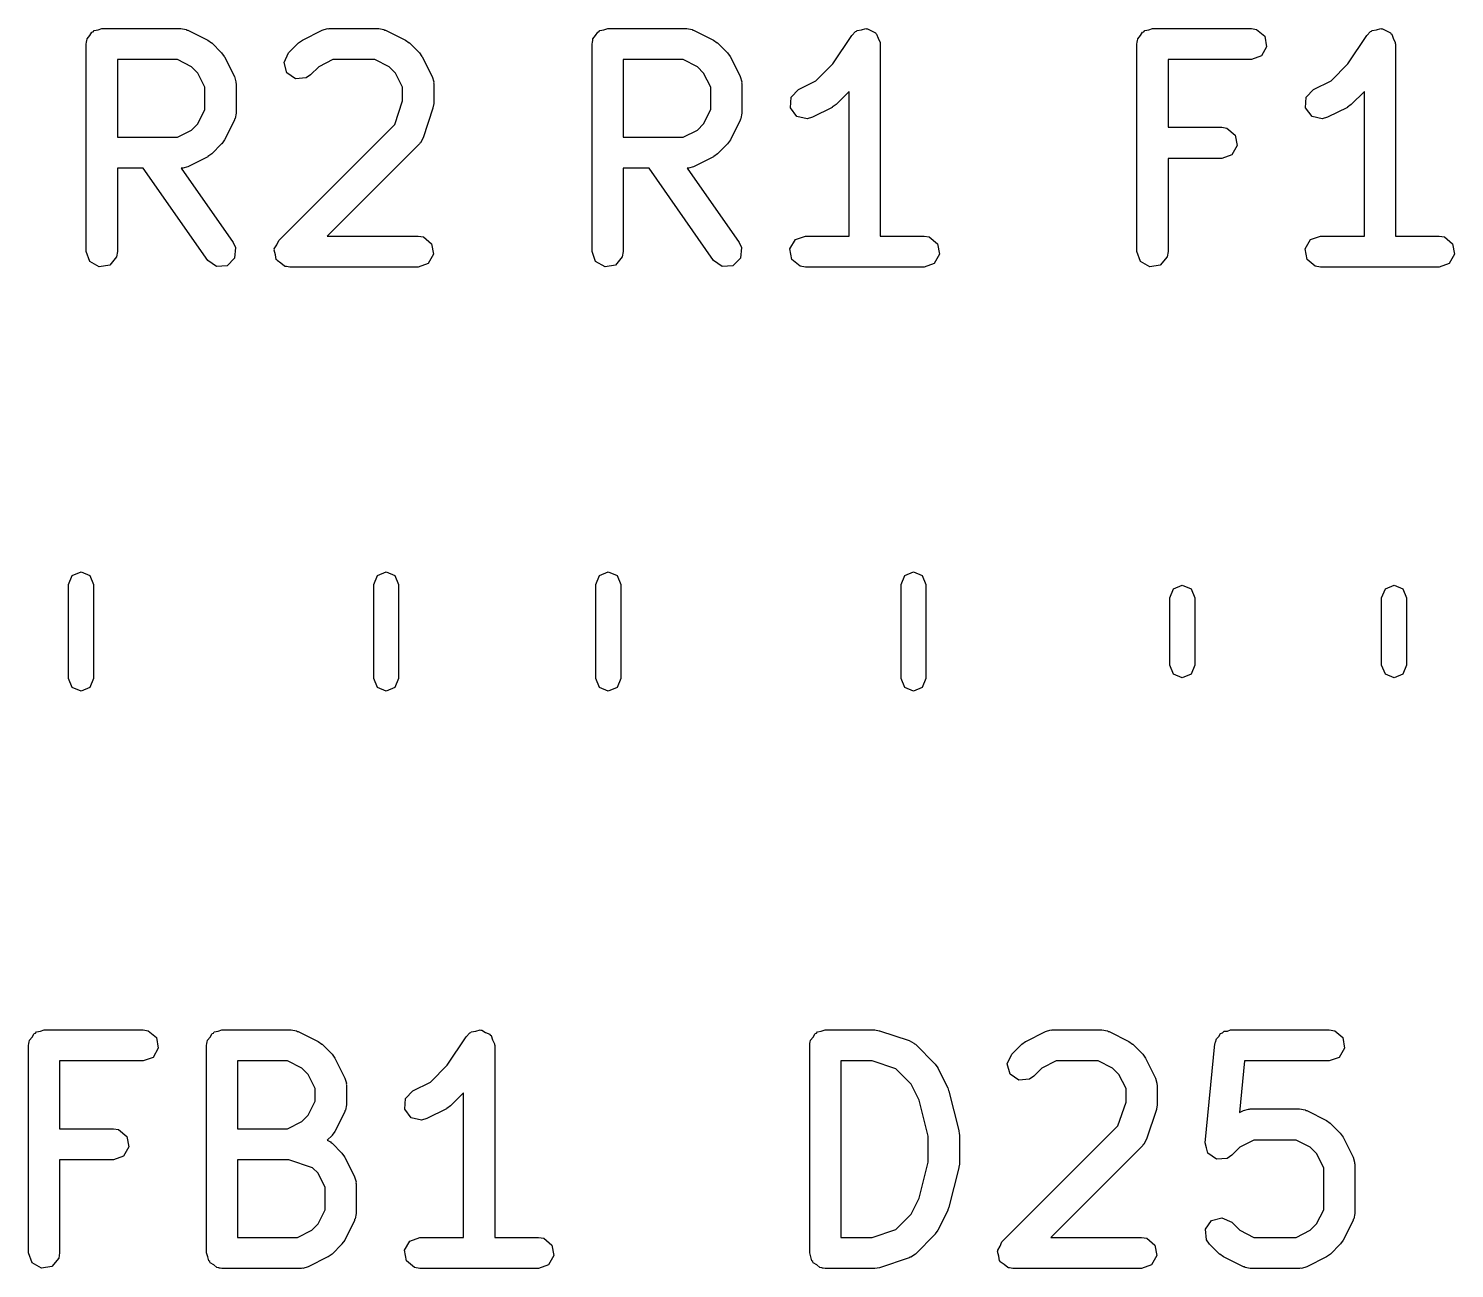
# Model space of a CAD drawing. Extents: x 33 to 173, y -118 to -38.
# Drawn here: x 165.38 to 172.25, y -53.36 to -47.39 of the extents above; entities that cross this region are included whole.
import ezdxf

# ---------------------------------------------------------------- set-up
doc = ezdxf.new("R2010")
doc.units = 0
doc.layers.add('BLACK', color=7, linetype='CONTINUOUS')

msp = doc.modelspace()

# ---------------------------------------------------------------- linework, layer by layer
at = {"layer": 'BLACK', "linetype": 'CONTINUOUS'}
for p, q in [((165.694, -47.4011), (165.698, -47.3959)), ((165.698, -47.3959), (165.717, -47.3925)), ((165.717, -47.3925), (165.735, -47.3858)), ((165.735, -47.3858), (166.116, -47.3858)), ((166.116, -47.3858), (166.142, -47.3903)), ((166.142, -47.3903), (166.145, -47.3932)), ((166.145, -47.3932), (166.15, -47.3937)), ((166.15, -47.3937), (166.245, -47.4414)), ((166.702, -47.4414), (166.797, -47.3937)), ((166.797, -47.3937), (166.822, -47.3863)), ((166.822, -47.3863), (166.826, -47.3874)), ((166.826, -47.3874), (166.831, -47.3858)), ((166.831, -47.3858), (167.069, -47.3858)), ((167.069, -47.3858), (167.094, -47.3903)), ((167.094, -47.3903), (167.098, -47.3932)), ((167.098, -47.3932), (167.102, -47.3937)), ((167.102, -47.3937), (167.198, -47.4414)), ((168.13, -47.4011), (168.134, -47.3959)), ((168.134, -47.3959), (168.154, -47.3925)), ((168.154, -47.3925), (168.172, -47.3858)), ((168.172, -47.3858), (168.553, -47.3858)), ((168.553, -47.3858), (168.579, -47.3903)), ((168.579, -47.3903), (168.582, -47.3932)), ((168.582, -47.3932), (168.586, -47.3937)), ((168.586, -47.3937), (168.682, -47.4414)), ((169.37, -47.3992), (169.373, -47.3959)), ((169.373, -47.3959), (169.394, -47.3921)), ((169.394, -47.3921), (169.415, -47.386)), ((169.415, -47.386), (169.419, -47.3877)), ((169.419, -47.3877), (169.423, -47.387)), ((169.423, -47.387), (169.442, -47.3978)), ((170.754, -47.4011), (170.759, -47.3959)), ((170.759, -47.3959), (170.778, -47.3925)), ((170.778, -47.3925), (170.796, -47.3858)), ((170.796, -47.3858), (171.273, -47.3858)), ((171.273, -47.3858), (171.298, -47.3903)), ((171.298, -47.3903), (171.337, -47.4233)), ((171.851, -47.3992), (171.854, -47.3959)), ((171.854, -47.3959), (171.876, -47.3921)), ((171.876, -47.3921), (171.896, -47.386)), ((171.896, -47.386), (171.9, -47.3877)), ((171.9, -47.3877), (171.905, -47.387)), ((171.905, -47.387), (171.923, -47.3978)), ((165.66, -47.4608), (165.662, -47.4511)), ((165.66, -48.4608), (165.66, -47.4608)), ((165.662, -47.4478), (165.663, -47.4449)), ((165.662, -47.4511), (165.662, -47.4478)), ((165.663, -47.4449), (165.665, -47.4352)), ((165.665, -47.4352), (165.677, -47.4202)), ((165.677, -47.4202), (165.687, -47.4034)), ((165.687, -47.4034), (165.694, -47.4011)), ((166.245, -47.4414), (166.263, -47.4547)), ((166.263, -47.4547), (166.265, -47.4554)), ((166.265, -47.4554), (166.312, -47.503)), ((166.635, -47.503), (166.682, -47.4554)), ((166.682, -47.4554), (166.701, -47.4425)), ((166.701, -47.4425), (166.702, -47.4414)), ((167.198, -47.4414), (167.216, -47.4547)), ((167.216, -47.4547), (167.217, -47.4554)), ((167.217, -47.4554), (167.265, -47.503)), ((168.097, -47.4608), (168.099, -47.4511)), ((168.097, -48.4608), (168.097, -47.4608)), ((168.098, -47.4478), (168.1, -47.4449)), ((168.099, -47.4511), (168.098, -47.4478)), ((168.1, -47.4449), (168.101, -47.4352)), ((168.101, -47.4352), (168.114, -47.4202)), ((168.114, -47.4202), (168.124, -47.4034)), ((168.124, -47.4034), (168.13, -47.4011)), ((168.682, -47.4414), (168.7, -47.4547)), ((168.7, -47.4547), (168.701, -47.4554)), ((168.701, -47.4554), (168.749, -47.503)), ((169.256, -47.5559), (169.348, -47.4192)), ((169.348, -47.4192), (169.366, -47.4004)), ((169.366, -47.4004), (169.37, -47.3992)), ((169.442, -47.3978), (169.462, -47.4066)), ((169.462, -47.4066), (169.464, -47.4105)), ((169.464, -47.4105), (169.467, -47.4126)), ((169.467, -47.4126), (169.475, -47.4331)), ((169.475, -47.4331), (169.485, -47.4526)), ((169.485, -47.4526), (169.484, -47.4568)), ((169.484, -47.4568), (169.485, -47.4608)), ((169.485, -47.4608), (169.485, -48.3858)), ((170.721, -47.4608), (170.723, -47.4511)), ((170.721, -48.4608), (170.721, -47.4608)), ((170.722, -47.4478), (170.724, -47.4449)), ((170.723, -47.4511), (170.722, -47.4478)), ((170.724, -47.4449), (170.726, -47.4352)), ((170.726, -47.4352), (170.738, -47.4202)), ((170.738, -47.4202), (170.748, -47.4034)), ((170.748, -47.4034), (170.754, -47.4011)), ((171.337, -47.4233), (171.346, -47.4738)), ((171.738, -47.5559), (171.829, -47.4192)), ((171.829, -47.4192), (171.847, -47.4004)), ((171.847, -47.4004), (171.851, -47.3992)), ((171.923, -47.3978), (171.943, -47.4066)), ((171.943, -47.4066), (171.945, -47.4105)), ((171.945, -47.4105), (171.949, -47.4126)), ((171.949, -47.4126), (171.956, -47.4331)), ((171.956, -47.4331), (171.966, -47.4526)), ((171.966, -47.4526), (171.965, -47.4568)), ((171.965, -47.4568), (171.967, -47.4608)), ((171.967, -47.4608), (171.967, -48.3858)), ((166.312, -47.503), (166.325, -47.5214)), ((166.325, -47.5214), (166.326, -47.5225)), ((166.326, -47.5225), (166.374, -47.6178)), ((166.613, -47.5495), (166.635, -47.503)), ((167.265, -47.503), (167.277, -47.5214)), ((167.277, -47.5214), (167.279, -47.5225)), ((167.279, -47.5225), (167.326, -47.6178)), ((168.749, -47.503), (168.762, -47.5214)), ((168.762, -47.5214), (168.763, -47.5225)), ((168.763, -47.5225), (168.81, -47.6178)), ((171.321, -47.5183), (171.273, -47.5358)), ((171.346, -47.4738), (171.321, -47.5183)), ((166.099, -47.5358), (165.81, -47.5358)), ((165.81, -47.5358), (165.81, -47.9096)), ((166.167, -47.5701), (166.099, -47.5358)), ((166.198, -47.6005), (166.167, -47.5701)), ((166.232, -47.669), (166.198, -47.6005)), ((166.626, -47.5991), (166.613, -47.5495)), ((166.668, -47.6285), (166.626, -47.5991)), ((166.78, -47.5701), (166.741, -47.6091)), ((166.848, -47.5358), (166.78, -47.5701)), ((167.051, -47.5358), (166.848, -47.5358)), ((167.12, -47.5701), (167.051, -47.5358)), ((167.15, -47.6005), (167.12, -47.5701)), ((167.184, -47.669), (167.15, -47.6005)), ((168.535, -47.5358), (168.247, -47.5358)), ((168.247, -47.5358), (168.247, -47.9096)), ((168.604, -47.5701), (168.535, -47.5358)), ((168.634, -47.6005), (168.604, -47.5701)), ((168.668, -47.669), (168.634, -47.6005)), ((169.175, -47.6373), (169.256, -47.5559)), ((171.273, -47.5358), (170.871, -47.5358)), ((170.871, -47.5358), (170.871, -47.862)), ((171.657, -47.6373), (171.738, -47.5559)), ((166.232, -47.7764), (166.232, -47.669)), ((166.374, -47.6178), (166.381, -47.6427)), ((166.381, -47.6427), (166.38, -47.6471)), ((166.38, -47.6471), (166.382, -47.6513)), ((166.382, -47.6513), (166.382, -47.7942)), ((166.719, -47.624), (166.668, -47.6285)), ((166.741, -47.6091), (166.719, -47.624)), ((167.184, -47.7344), (167.184, -47.669)), ((167.326, -47.6178), (167.334, -47.6427)), ((167.334, -47.6427), (167.333, -47.6471)), ((167.333, -47.6471), (167.334, -47.6513)), ((167.334, -47.6513), (167.334, -47.7465)), ((168.668, -47.7764), (168.668, -47.669)), ((168.81, -47.6178), (168.818, -47.6427)), ((168.818, -47.6427), (168.817, -47.6471)), ((168.817, -47.6471), (168.818, -47.6513)), ((168.818, -47.6513), (168.818, -47.7942)), ((169.091, -47.6795), (169.175, -47.6373)), ((171.572, -47.6795), (171.657, -47.6373)), ((167.146, -47.8489), (167.184, -47.7344)), ((169.052, -47.7679), (169.055, -47.7167)), ((169.055, -47.7167), (169.091, -47.6795)), ((169.335, -47.6895), (169.273, -47.7519)), ((169.335, -48.3858), (169.335, -47.6895)), ((171.534, -47.7679), (171.537, -47.7167)), ((171.537, -47.7167), (171.572, -47.6795)), ((171.817, -47.6895), (171.754, -47.7519)), ((171.817, -48.3858), (171.817, -47.6895)), ((166.198, -47.845), (166.232, -47.7764)), ((166.382, -47.7942), (166.377, -47.8198)), ((167.33, -47.7703), (167.283, -47.9131)), ((167.334, -47.7465), (167.33, -47.7686)), ((167.33, -47.7686), (167.33, -47.7703)), ((168.634, -47.845), (168.668, -47.7764)), ((168.818, -47.7942), (168.814, -47.8198)), ((169.083, -47.8091), (169.052, -47.7679)), ((169.253, -47.766), (169.158, -47.8136)), ((169.254, -47.7648), (169.253, -47.766)), ((169.273, -47.7519), (169.254, -47.7648)), ((171.565, -47.8091), (171.534, -47.7679)), ((171.735, -47.766), (171.639, -47.8136)), ((171.736, -47.7648), (171.735, -47.766)), ((171.754, -47.7519), (171.736, -47.7648)), ((166.099, -47.9096), (166.167, -47.8754)), ((166.167, -47.8754), (166.198, -47.845)), ((166.374, -47.8277), (166.326, -47.9229)), ((166.377, -47.8198), (166.374, -47.8232)), ((166.374, -47.8232), (166.374, -47.8277)), ((166.587, -48.4078), (167.146, -47.8489)), ((168.535, -47.9096), (168.604, -47.8754)), ((168.604, -47.8754), (168.634, -47.845)), ((168.81, -47.8277), (168.763, -47.9229)), ((168.811, -47.8232), (168.81, -47.8277)), ((168.814, -47.8198), (168.811, -47.8232)), ((169.133, -47.821), (169.083, -47.8091)), ((169.158, -47.8136), (169.133, -47.821)), ((170.871, -47.862), (171.13, -47.862)), ((171.13, -47.862), (171.155, -47.8665)), ((171.155, -47.8665), (171.195, -47.8995)), ((171.614, -47.821), (171.565, -47.8091)), ((171.639, -47.8136), (171.614, -47.821)), ((165.81, -47.9096), (166.099, -47.9096)), ((166.312, -47.9424), (166.265, -47.99)), ((166.313, -47.9409), (166.312, -47.9424)), ((166.326, -47.9229), (166.313, -47.9409)), ((167.265, -47.9424), (166.821, -48.3858)), ((167.267, -47.9384), (167.265, -47.9424)), ((167.27, -47.936), (167.267, -47.9384)), ((167.283, -47.9131), (167.27, -47.936)), ((168.247, -47.9096), (168.535, -47.9096)), ((168.749, -47.9424), (168.701, -47.99)), ((168.763, -47.9229), (168.749, -47.9409)), ((168.749, -47.9409), (168.749, -47.9424)), ((171.195, -47.8995), (171.204, -47.95)), ((166.245, -48.0041), (166.15, -48.0517)), ((166.246, -48.0029), (166.245, -48.0041)), ((166.265, -47.99), (166.246, -48.0029)), ((168.682, -48.0041), (168.586, -48.0517)), ((168.683, -48.0029), (168.682, -48.0041)), ((168.701, -47.99), (168.683, -48.0029)), ((171.13, -48.012), (170.871, -48.012)), ((170.871, -48.012), (170.871, -48.4608)), ((171.178, -47.9945), (171.13, -48.012)), ((171.204, -47.95), (171.178, -47.9945)), ((165.934, -48.0596), (165.81, -48.0596)), ((165.81, -48.0596), (165.81, -48.4608)), ((166.245, -48.5038), (165.934, -48.0596)), ((166.121, -48.0581), (166.117, -48.0593)), ((166.117, -48.0593), (166.368, -48.4178)), ((166.125, -48.0591), (166.121, -48.0581)), ((166.15, -48.0517), (166.125, -48.0591)), ((168.371, -48.0596), (168.247, -48.0596)), ((168.247, -48.0596), (168.247, -48.4608)), ((168.682, -48.5038), (168.371, -48.0596)), ((168.557, -48.0581), (168.554, -48.0593)), ((168.554, -48.0593), (168.805, -48.4178)), ((168.561, -48.0591), (168.557, -48.0581)), ((168.586, -48.0517), (168.561, -48.0591)), ((166.368, -48.4178), (166.379, -48.4414)), ((166.578, -48.4282), (166.587, -48.4078)), ((166.821, -48.3858), (167.259, -48.3858)), ((167.259, -48.3858), (167.285, -48.3903)), ((167.285, -48.3903), (167.324, -48.4233)), ((167.324, -48.4233), (167.333, -48.4738)), ((168.805, -48.4178), (168.816, -48.4414)), ((169.05, -48.4478), (169.076, -48.4034)), ((169.076, -48.4034), (169.124, -48.3858)), ((169.124, -48.3858), (169.335, -48.3858)), ((169.485, -48.3858), (169.696, -48.3858)), ((169.696, -48.3858), (169.721, -48.3903)), ((169.721, -48.3903), (169.761, -48.4233)), ((169.761, -48.4233), (169.77, -48.4738)), ((171.532, -48.4478), (171.558, -48.4034)), ((171.558, -48.4034), (171.606, -48.3858)), ((171.606, -48.3858), (171.817, -48.3858)), ((171.967, -48.3858), (172.177, -48.3858)), ((172.177, -48.3858), (172.203, -48.3903)), ((172.203, -48.3903), (172.242, -48.4233)), ((172.242, -48.4233), (172.251, -48.4738)), ((165.678, -48.509), (165.66, -48.4608)), ((165.806, -48.4865), (165.773, -48.5258)), ((165.81, -48.4608), (165.806, -48.4865)), ((166.375, -48.4925), (166.339, -48.5288)), ((166.379, -48.4414), (166.375, -48.4925)), ((166.565, -48.4543), (166.567, -48.4512)), ((166.571, -48.4761), (166.565, -48.4543)), ((166.566, -48.4478), (166.578, -48.4282)), ((166.567, -48.4512), (166.566, -48.4478)), ((166.575, -48.4983), (166.571, -48.4761)), ((167.333, -48.4738), (167.307, -48.5183)), ((168.114, -48.509), (168.097, -48.4608)), ((168.242, -48.4865), (168.209, -48.5258)), ((168.247, -48.4608), (168.242, -48.4865)), ((168.811, -48.4925), (168.775, -48.5288)), ((168.816, -48.4414), (168.811, -48.4925)), ((169.059, -48.4983), (169.05, -48.4478)), ((169.77, -48.4738), (169.744, -48.5183)), ((170.739, -48.509), (170.721, -48.4608)), ((170.867, -48.4865), (170.834, -48.5258)), ((170.871, -48.4608), (170.867, -48.4865)), ((171.541, -48.4983), (171.532, -48.4478)), ((172.251, -48.4738), (172.225, -48.5183)), ((165.722, -48.5347), (165.678, -48.509)), ((165.773, -48.5258), (165.722, -48.5347)), ((166.287, -48.5333), (166.245, -48.5038)), ((166.339, -48.5288), (166.287, -48.5333)), ((166.578, -48.5005), (166.575, -48.4983)), ((166.579, -48.5038), (166.578, -48.5005)), ((166.597, -48.5168), (166.579, -48.5038)), ((166.615, -48.5313), (166.597, -48.5168)), ((166.619, -48.5321), (166.615, -48.5313)), ((166.621, -48.5333), (166.619, -48.5321)), ((166.624, -48.533), (166.621, -48.5333)), ((166.64, -48.5358), (166.624, -48.533)), ((167.259, -48.5358), (166.64, -48.5358)), ((167.307, -48.5183), (167.259, -48.5358)), ((168.159, -48.5347), (168.114, -48.509)), ((168.209, -48.5258), (168.159, -48.5347)), ((168.724, -48.5333), (168.682, -48.5038)), ((168.775, -48.5288), (168.724, -48.5333)), ((169.099, -48.5313), (169.059, -48.4983)), ((169.124, -48.5358), (169.099, -48.5313)), ((169.696, -48.5358), (169.124, -48.5358)), ((169.744, -48.5183), (169.696, -48.5358)), ((170.783, -48.5347), (170.739, -48.509)), ((170.834, -48.5258), (170.783, -48.5347)), ((171.58, -48.5313), (171.541, -48.4983)), ((171.606, -48.5358), (171.58, -48.5313)), ((172.177, -48.5358), (171.606, -48.5358)), ((172.225, -48.5183), (172.177, -48.5358)), ((165.593, -50.0225), (165.635, -50.0049)), ((165.635, -50.0049), (165.677, -50.0225)), ((167.063, -50.0225), (167.105, -50.0049)), ((167.105, -50.0049), (167.147, -50.0225)), ((168.133, -50.0225), (168.175, -50.0049)), ((168.175, -50.0049), (168.217, -50.0225)), ((169.603, -50.0225), (169.645, -50.0049)), ((169.645, -50.0049), (169.687, -50.0225)), ((165.575, -50.0649), (165.593, -50.0225)), ((165.575, -50.5191), (165.575, -50.0649)), ((165.677, -50.0225), (165.695, -50.0649)), ((165.695, -50.0649), (165.695, -50.5191)), ((167.045, -50.0649), (167.063, -50.0225)), ((167.045, -50.5191), (167.045, -50.0649)), ((167.147, -50.0225), (167.165, -50.0649)), ((167.165, -50.0649), (167.165, -50.5191)), ((168.115, -50.0649), (168.133, -50.0225)), ((168.115, -50.5191), (168.115, -50.0649)), ((168.217, -50.0225), (168.235, -50.0649)), ((168.235, -50.0649), (168.235, -50.5191)), ((169.585, -50.0649), (169.603, -50.0225)), ((169.585, -50.5191), (169.585, -50.0649)), ((169.687, -50.0225), (169.705, -50.0649)), ((169.705, -50.0649), (169.705, -50.5191)), ((170.898, -50.0868), (170.94, -50.0692)), ((170.94, -50.0692), (170.982, -50.0868)), ((171.918, -50.0868), (171.96, -50.0692)), ((171.96, -50.0692), (172.002, -50.0868)), ((170.88, -50.1292), (170.898, -50.0868)), ((170.88, -50.4548), (170.88, -50.1292)), ((170.982, -50.0868), (171, -50.1292)), ((171, -50.1292), (171, -50.4548)), ((171.9, -50.1292), (171.918, -50.0868)), ((171.9, -50.4548), (171.9, -50.1292)), ((172.002, -50.0868), (172.02, -50.1292)), ((172.02, -50.1292), (172.02, -50.4548)), ((170.898, -50.4972), (170.88, -50.4548)), ((171, -50.4548), (170.982, -50.4972)), ((171.918, -50.4972), (171.9, -50.4548)), ((172.02, -50.4548), (172.002, -50.4972)), ((165.593, -50.5615), (165.575, -50.5191)), ((165.695, -50.5191), (165.677, -50.5615)), ((167.063, -50.5615), (167.045, -50.5191)), ((167.165, -50.5191), (167.147, -50.5615)), ((168.133, -50.5615), (168.115, -50.5191)), ((168.235, -50.5191), (168.217, -50.5615)), ((169.603, -50.5615), (169.585, -50.5191)), ((169.705, -50.5191), (169.687, -50.5615)), ((170.94, -50.5148), (170.898, -50.4972)), ((170.982, -50.4972), (170.94, -50.5148)), ((171.96, -50.5148), (171.918, -50.4972)), ((172.002, -50.4972), (171.96, -50.5148)), ((165.635, -50.5791), (165.593, -50.5615)), ((165.677, -50.5615), (165.635, -50.5791)), ((167.105, -50.5791), (167.063, -50.5615)), ((167.147, -50.5615), (167.105, -50.5791)), ((168.175, -50.5791), (168.133, -50.5615)), ((168.217, -50.5615), (168.175, -50.5791)), ((169.645, -50.5791), (169.603, -50.5615)), ((169.687, -50.5615), (169.645, -50.5791)), ((165.383, -52.2738), (165.385, -52.2709)), ((165.385, -52.2709), (165.387, -52.2612)), ((165.387, -52.2612), (165.399, -52.2462)), ((165.399, -52.2462), (165.409, -52.2294)), ((165.409, -52.2294), (165.415, -52.2271)), ((165.415, -52.2271), (165.42, -52.2219)), ((165.42, -52.2219), (165.439, -52.2185)), ((165.439, -52.2185), (165.457, -52.2118)), ((165.457, -52.2118), (165.934, -52.2118)), ((165.934, -52.2118), (165.959, -52.2163)), ((165.959, -52.2163), (165.998, -52.2493)), ((165.998, -52.2493), (166.007, -52.2998)), ((166.241, -52.2738), (166.242, -52.2709)), ((166.242, -52.2709), (166.244, -52.2612)), ((166.244, -52.2612), (166.257, -52.2462)), ((166.257, -52.2462), (166.266, -52.2294)), ((166.266, -52.2294), (166.273, -52.2271)), ((166.273, -52.2271), (166.277, -52.2219)), ((166.277, -52.2219), (166.296, -52.2185)), ((166.296, -52.2185), (166.314, -52.2118)), ((166.314, -52.2118), (166.648, -52.2118)), ((166.648, -52.2118), (166.673, -52.2163)), ((166.673, -52.2163), (166.677, -52.2192)), ((166.677, -52.2192), (166.681, -52.2197)), ((166.681, -52.2197), (166.777, -52.2674)), ((166.777, -52.2674), (166.795, -52.2807)), ((167.399, -52.3819), (167.49, -52.2452)), ((167.49, -52.2452), (167.508, -52.2264)), ((167.508, -52.2264), (167.512, -52.2252)), ((167.512, -52.2252), (167.515, -52.2219)), ((167.515, -52.2219), (167.537, -52.2181)), ((167.537, -52.2181), (167.557, -52.212)), ((167.557, -52.212), (167.561, -52.2137)), ((167.561, -52.2137), (167.566, -52.213)), ((167.566, -52.213), (167.584, -52.2238)), ((167.584, -52.2238), (167.604, -52.2326)), ((167.604, -52.2326), (167.606, -52.2365)), ((167.606, -52.2365), (167.61, -52.2386)), ((167.61, -52.2386), (167.617, -52.2591)), ((167.617, -52.2591), (167.627, -52.2786)), ((169.146, -52.2738), (169.148, -52.2709)), ((169.148, -52.2709), (169.149, -52.2612)), ((169.149, -52.2612), (169.162, -52.2462)), ((169.162, -52.2462), (169.172, -52.2294)), ((169.172, -52.2294), (169.178, -52.2271)), ((169.178, -52.2271), (169.182, -52.2219)), ((169.182, -52.2219), (169.201, -52.2185)), ((169.201, -52.2185), (169.22, -52.2118)), ((169.22, -52.2118), (169.458, -52.2118)), ((169.458, -52.2118), (169.48, -52.2157)), ((169.48, -52.2157), (169.482, -52.2157)), ((169.482, -52.2157), (169.624, -52.2633)), ((169.624, -52.2633), (169.647, -52.2757)), ((170.167, -52.2814), (170.185, -52.2685)), ((170.185, -52.2685), (170.186, -52.2674)), ((170.186, -52.2674), (170.281, -52.2197)), ((170.281, -52.2197), (170.306, -52.2123)), ((170.306, -52.2123), (170.311, -52.2134)), ((170.311, -52.2134), (170.315, -52.2118)), ((170.315, -52.2118), (170.553, -52.2118)), ((170.553, -52.2118), (170.579, -52.2163)), ((170.579, -52.2163), (170.582, -52.2192)), ((170.582, -52.2192), (170.587, -52.2197)), ((170.587, -52.2197), (170.682, -52.2674)), ((170.682, -52.2674), (170.7, -52.2807)), ((171.098, -52.2738), (171.1, -52.2711)), ((171.1, -52.2711), (171.105, -52.2543)), ((171.105, -52.2543), (171.116, -52.2432)), ((171.116, -52.2432), (171.124, -52.2294)), ((171.124, -52.2294), (171.134, -52.2258)), ((171.134, -52.2258), (171.141, -52.2185)), ((171.141, -52.2185), (171.157, -52.2173)), ((171.157, -52.2173), (171.172, -52.2118)), ((171.172, -52.2118), (171.648, -52.2118)), ((171.648, -52.2118), (171.674, -52.2163)), ((171.674, -52.2163), (171.713, -52.2493)), ((171.713, -52.2493), (171.722, -52.2998)), ((165.382, -52.2868), (165.384, -52.2771)), ((165.382, -53.2868), (165.382, -52.2868)), ((165.384, -52.2771), (165.383, -52.2738)), ((166.007, -52.2998), (165.982, -52.3443)), ((166.239, -52.2868), (166.241, -52.2771)), ((166.239, -53.2868), (166.239, -52.2868)), ((166.241, -52.2771), (166.241, -52.2738)), ((166.795, -52.2807), (166.796, -52.2814)), ((166.796, -52.2814), (166.844, -52.329)), ((166.844, -52.329), (166.857, -52.3474)), ((167.627, -52.2786), (167.626, -52.2828)), ((167.626, -52.2828), (167.628, -52.2868)), ((167.628, -52.2868), (167.628, -53.2118)), ((169.145, -52.2868), (169.146, -52.2771)), ((169.145, -53.2868), (169.145, -52.2868)), ((169.146, -52.2771), (169.146, -52.2738)), ((169.647, -52.2757), (169.65, -52.2795)), ((169.65, -52.2795), (169.654, -52.2814)), ((169.654, -52.2814), (169.749, -52.3766)), ((170.097, -52.3755), (170.119, -52.329)), ((170.119, -52.329), (170.167, -52.2814)), ((170.7, -52.2807), (170.701, -52.2814)), ((170.701, -52.2814), (170.749, -52.329)), ((170.749, -52.329), (170.762, -52.3474)), ((171.05, -52.7555), (171.097, -52.2794)), ((171.097, -52.2794), (171.099, -52.2755)), ((171.099, -52.2755), (171.098, -52.2738)), ((171.722, -52.2998), (171.696, -52.3443)), ((165.934, -52.3618), (165.532, -52.3618)), ((165.532, -52.3618), (165.532, -52.688)), ((165.982, -52.3443), (165.934, -52.3618)), ((166.63, -52.3618), (166.389, -52.3618)), ((166.389, -52.3618), (166.389, -52.688)), ((166.699, -52.3961), (166.63, -52.3618)), ((166.729, -52.4265), (166.699, -52.3961)), ((166.857, -52.3474), (166.858, -52.3485)), ((166.858, -52.3485), (166.905, -52.4438)), ((167.318, -52.4633), (167.399, -52.3819)), ((169.446, -52.3618), (169.295, -52.3618)), ((169.295, -52.3618), (169.295, -53.2118)), ((169.56, -52.4), (169.446, -52.3618)), ((169.634, -52.4741), (169.56, -52.4)), ((169.749, -52.3766), (169.762, -52.395)), ((169.762, -52.395), (169.763, -52.3961)), ((169.763, -52.3961), (169.811, -52.4914)), ((170.111, -52.4251), (170.097, -52.3755)), ((170.264, -52.3961), (170.225, -52.4351)), ((170.333, -52.3618), (170.264, -52.3961)), ((170.535, -52.3618), (170.333, -52.3618)), ((170.604, -52.3961), (170.535, -52.3618)), ((170.634, -52.4265), (170.604, -52.3961)), ((170.762, -52.3474), (170.763, -52.3485)), ((170.763, -52.3485), (170.811, -52.4438)), ((171.24, -52.3618), (171.215, -52.61)), ((171.648, -52.3618), (171.24, -52.3618)), ((171.696, -52.3443), (171.648, -52.3618)), ((166.763, -52.495), (166.729, -52.4265)), ((166.905, -52.4438), (166.913, -52.4687)), ((166.913, -52.4687), (166.912, -52.4731)), ((166.912, -52.4731), (166.913, -52.4773)), ((166.913, -52.4773), (166.913, -52.5725)), ((167.233, -52.5055), (167.318, -52.4633)), ((169.673, -52.5511), (169.634, -52.4741)), ((170.153, -52.4545), (170.111, -52.4251)), ((170.204, -52.45), (170.153, -52.4545)), ((170.225, -52.4351), (170.204, -52.45)), ((170.669, -52.495), (170.634, -52.4265)), ((170.811, -52.4438), (170.818, -52.4687)), ((170.818, -52.4687), (170.817, -52.4731)), ((170.817, -52.4731), (170.819, -52.4773)), ((170.819, -52.4773), (170.819, -52.5725)), ((166.763, -52.5548), (166.763, -52.495)), ((167.195, -52.5939), (167.198, -52.5427)), ((167.198, -52.5427), (167.233, -52.5055)), ((167.478, -52.5155), (167.415, -52.5779)), ((167.478, -53.2118), (167.478, -52.5155)), ((169.811, -52.4914), (169.814, -52.5038)), ((169.814, -52.5038), (169.816, -52.5067)), ((169.816, -52.5067), (169.864, -52.6972)), ((170.669, -52.5604), (170.669, -52.495)), ((166.729, -52.6233), (166.763, -52.5548)), ((166.905, -52.6061), (166.858, -52.7013)), ((166.906, -52.6016), (166.905, -52.6061)), ((166.909, -52.5982), (166.906, -52.6016)), ((166.913, -52.5725), (166.909, -52.5982)), ((167.226, -52.6351), (167.195, -52.5939)), ((167.396, -52.592), (167.3, -52.6396)), ((167.397, -52.5908), (167.396, -52.592)), ((167.415, -52.5779), (167.397, -52.5908)), ((169.716, -52.7246), (169.673, -52.5511)), ((170.63, -52.6749), (170.669, -52.5604)), ((170.815, -52.5963), (170.767, -52.7391)), ((170.819, -52.5725), (170.815, -52.5946)), ((170.815, -52.5946), (170.815, -52.5963)), ((171.215, -52.61), (171.234, -52.6007)), ((171.234, -52.6007), (171.259, -52.5933)), ((171.259, -52.5933), (171.263, -52.5943)), ((171.263, -52.5943), (171.267, -52.5928)), ((171.267, -52.5928), (171.505, -52.5928)), ((171.505, -52.5928), (171.531, -52.5973)), ((171.531, -52.5973), (171.535, -52.6002)), ((171.535, -52.6002), (171.539, -52.6007)), ((171.539, -52.6007), (171.634, -52.6483)), ((166.63, -52.688), (166.699, -52.6537)), ((166.699, -52.6537), (166.729, -52.6233)), ((167.275, -52.647), (167.226, -52.6351)), ((167.3, -52.6396), (167.275, -52.647)), ((170.071, -53.2338), (170.63, -52.6749)), ((171.634, -52.6483), (171.652, -52.6617)), ((171.652, -52.6617), (171.654, -52.6624)), ((171.654, -52.6624), (171.701, -52.71)), ((165.532, -52.688), (165.791, -52.688)), ((165.791, -52.688), (165.816, -52.6925)), ((165.816, -52.6925), (165.856, -52.7255)), ((165.856, -52.7255), (165.865, -52.776)), ((166.389, -52.688), (166.63, -52.688)), ((166.844, -52.7208), (166.821, -52.7432)), ((166.821, -52.7432), (166.837, -52.7519)), ((166.837, -52.7519), (166.84, -52.7557)), ((166.858, -52.7013), (166.844, -52.7193)), ((166.844, -52.7193), (166.844, -52.7208)), ((169.716, -52.849), (169.716, -52.7246)), ((169.864, -52.6972), (169.865, -52.7121)), ((169.865, -52.7121), (169.866, -52.7154)), ((169.866, -52.7154), (169.866, -52.8582)), ((170.767, -52.7391), (170.755, -52.762)), ((171.285, -52.7428), (171.217, -52.777)), ((171.488, -52.7428), (171.285, -52.7428)), ((171.556, -52.777), (171.488, -52.7428)), ((171.701, -52.71), (171.714, -52.7283)), ((171.714, -52.7283), (171.715, -52.7295)), ((171.715, -52.7295), (171.763, -52.8247)), ((165.839, -52.8205), (165.791, -52.838)), ((165.865, -52.776), (165.839, -52.8205)), ((166.84, -52.7557), (166.844, -52.7576)), ((166.844, -52.7576), (166.891, -52.8052)), ((166.891, -52.8052), (166.904, -52.8236)), ((170.749, -52.7684), (170.306, -53.2118)), ((170.751, -52.7644), (170.749, -52.7684)), ((170.755, -52.762), (170.751, -52.7644)), ((171.05, -52.756), (171.05, -52.7555)), ((171.05, -52.7565), (171.05, -52.756)), ((171.056, -52.7808), (171.05, -52.7565)), ((171.063, -52.8053), (171.056, -52.7808)), ((171.063, -52.8055), (171.063, -52.8053)), ((171.063, -52.806), (171.063, -52.8055)), ((171.084, -52.8205), (171.063, -52.806)), ((171.104, -52.8352), (171.084, -52.8205)), ((171.178, -52.816), (171.156, -52.831)), ((171.217, -52.777), (171.178, -52.816)), ((171.587, -52.8074), (171.556, -52.777)), ((171.621, -52.876), (171.587, -52.8074)), ((165.791, -52.838), (165.532, -52.838)), ((165.532, -52.838), (165.532, -53.2868)), ((166.636, -52.838), (166.389, -52.838)), ((166.389, -52.838), (166.389, -53.2118)), ((166.75, -52.8762), (166.636, -52.838)), ((166.777, -52.9027), (166.75, -52.8762)), ((166.904, -52.8236), (166.905, -52.8247)), ((166.905, -52.8247), (166.953, -52.9199)), ((169.673, -53.0225), (169.716, -52.849)), ((169.864, -52.8764), (169.816, -53.0669)), ((169.866, -52.8582), (169.864, -52.873)), ((169.864, -52.873), (169.864, -52.8764)), ((171.105, -52.8352), (171.104, -52.8352)), ((171.13, -52.8333), (171.105, -52.8355)), ((171.105, -52.8355), (171.105, -52.8352)), ((171.155, -52.8314), (171.13, -52.8333)), ((171.156, -52.831), (171.155, -52.8314)), ((171.156, -52.831), (171.156, -52.831)), ((171.621, -53.0786), (171.621, -52.876)), ((171.763, -52.8247), (171.77, -52.8497)), ((171.77, -52.8497), (171.769, -52.854)), ((171.769, -52.854), (171.771, -52.8582)), ((171.771, -52.8582), (171.771, -53.0963)), ((166.811, -52.9712), (166.777, -52.9027)), ((166.953, -52.9199), (166.96, -52.9449)), ((166.96, -52.9449), (166.959, -52.9493)), ((166.959, -52.9493), (166.961, -52.9535)), ((166.961, -52.9535), (166.961, -53.0963)), ((166.811, -53.0786), (166.811, -52.9712)), ((169.634, -53.0995), (169.673, -53.0225)), ((166.777, -53.1472), (166.811, -53.0786)), ((166.961, -53.0963), (166.956, -53.122)), ((169.811, -53.0823), (169.763, -53.1775)), ((169.816, -53.0669), (169.811, -53.0787)), ((169.811, -53.0787), (169.811, -53.0823)), ((171.587, -53.1472), (171.621, -53.0786)), ((171.771, -53.0963), (171.766, -53.122)), ((166.746, -53.1776), (166.777, -53.1472)), ((166.953, -53.1299), (166.905, -53.2251)), ((166.956, -53.122), (166.953, -53.1254)), ((166.953, -53.1254), (166.953, -53.1299)), ((169.56, -53.1736), (169.634, -53.0995)), ((171.052, -53.1722), (171.081, -53.1301)), ((171.081, -53.1301), (171.131, -53.1169)), ((171.131, -53.1169), (171.178, -53.1385)), ((171.178, -53.1385), (171.217, -53.1776)), ((171.556, -53.1776), (171.587, -53.1472)), ((171.763, -53.1299), (171.715, -53.2251)), ((171.766, -53.122), (171.763, -53.1254)), ((171.763, -53.1254), (171.763, -53.1299)), ((166.389, -53.2118), (166.678, -53.2118)), ((166.678, -53.2118), (166.746, -53.1776)), ((166.905, -53.2251), (166.892, -53.2431)), ((167.193, -53.2738), (167.219, -53.2294)), ((167.219, -53.2294), (167.267, -53.2118)), ((167.267, -53.2118), (167.478, -53.2118)), ((167.628, -53.2118), (167.838, -53.2118)), ((167.838, -53.2118), (167.864, -53.2163)), ((167.864, -53.2163), (167.903, -53.2493)), ((169.295, -53.2118), (169.446, -53.2118)), ((169.446, -53.2118), (169.56, -53.1736)), ((169.749, -53.197), (169.654, -53.2922)), ((169.75, -53.1955), (169.749, -53.197)), ((169.763, -53.1775), (169.75, -53.1955)), ((170.062, -53.2542), (170.071, -53.2338)), ((170.306, -53.2118), (170.744, -53.2118)), ((170.744, -53.2118), (170.769, -53.2163)), ((170.769, -53.2163), (170.808, -53.2493)), ((171.057, -53.2233), (171.052, -53.1722)), ((171.071, -53.2446), (171.057, -53.2233)), ((171.217, -53.1776), (171.285, -53.2118)), ((171.285, -53.2118), (171.488, -53.2118)), ((171.488, -53.2118), (171.556, -53.1776)), ((171.715, -53.2251), (171.702, -53.2431)), ((165.4, -53.335), (165.382, -53.2868)), ((165.532, -53.2868), (165.528, -53.3125)), ((166.246, -53.3051), (166.239, -53.2868)), ((166.844, -53.2922), (166.825, -53.3051)), ((166.891, -53.2446), (166.844, -53.2922)), ((166.892, -53.2431), (166.891, -53.2446)), ((167.202, -53.3243), (167.193, -53.2738)), ((167.912, -53.2998), (167.886, -53.3443)), ((167.903, -53.2493), (167.912, -53.2998)), ((169.151, -53.3051), (169.145, -53.2868)), ((169.654, -53.2922), (169.632, -53.3072)), ((170.05, -53.2803), (170.051, -53.2772)), ((170.056, -53.3021), (170.05, -53.2803)), ((170.051, -53.2738), (170.062, -53.2542)), ((170.051, -53.2772), (170.051, -53.2738)), ((170.06, -53.3243), (170.056, -53.3021)), ((170.817, -53.2998), (170.792, -53.3443)), ((170.808, -53.2493), (170.817, -53.2998)), ((171.119, -53.2922), (171.071, -53.2446)), ((171.121, -53.2929), (171.119, -53.2922)), ((171.139, -53.3063), (171.121, -53.2929)), ((171.654, -53.2922), (171.635, -53.3051)), ((171.701, -53.2446), (171.654, -53.2922)), ((171.702, -53.2431), (171.701, -53.2446)), ((165.444, -53.3607), (165.4, -53.335)), ((165.495, -53.3518), (165.444, -53.3607)), ((165.528, -53.3125), (165.495, -53.3518)), ((166.25, -53.3243), (166.246, -53.3051)), ((166.255, -53.3287), (166.25, -53.3243)), ((166.257, -53.335), (166.255, -53.3287)), ((166.274, -53.3448), (166.257, -53.335)), ((166.289, -53.3573), (166.274, -53.3448)), ((166.299, -53.359), (166.289, -53.3573)), ((166.301, -53.3607), (166.299, -53.359)), ((166.305, -53.3601), (166.301, -53.3607)), ((166.314, -53.3618), (166.305, -53.3601)), ((166.695, -53.3618), (166.314, -53.3618)), ((166.7, -53.3603), (166.695, -53.3618)), ((166.704, -53.3613), (166.7, -53.3603)), ((166.729, -53.3539), (166.704, -53.3613)), ((166.824, -53.3063), (166.729, -53.3539)), ((166.825, -53.3051), (166.824, -53.3063)), ((167.241, -53.3573), (167.202, -53.3243)), ((167.267, -53.3618), (167.241, -53.3573)), ((167.838, -53.3618), (167.267, -53.3618)), ((167.886, -53.3443), (167.838, -53.3618)), ((169.155, -53.3243), (169.151, -53.3051)), ((169.16, -53.3287), (169.155, -53.3243)), ((169.162, -53.335), (169.16, -53.3287)), ((169.179, -53.3448), (169.162, -53.335)), ((169.194, -53.3573), (169.179, -53.3448)), ((169.204, -53.359), (169.194, -53.3573)), ((169.207, -53.3607), (169.204, -53.359)), ((169.21, -53.3601), (169.207, -53.3607)), ((169.22, -53.3618), (169.21, -53.3601)), ((169.458, -53.3618), (169.22, -53.3618)), ((169.459, -53.3613), (169.458, -53.3618)), ((169.482, -53.358), (169.459, -53.3613)), ((169.624, -53.3104), (169.482, -53.358)), ((169.628, -53.3076), (169.624, -53.3104)), ((169.632, -53.3072), (169.628, -53.3076)), ((170.062, -53.3265), (170.06, -53.3243)), ((170.063, -53.3298), (170.062, -53.3265)), ((170.082, -53.3428), (170.063, -53.3298)), ((170.099, -53.3573), (170.082, -53.3428)), ((170.103, -53.3581), (170.099, -53.3573)), ((170.105, -53.3593), (170.103, -53.3581)), ((170.108, -53.359), (170.105, -53.3593)), ((170.124, -53.3618), (170.108, -53.359)), ((170.744, -53.3618), (170.124, -53.3618)), ((170.792, -53.3443), (170.744, -53.3618)), ((171.234, -53.3539), (171.139, -53.3063)), ((171.238, -53.3544), (171.234, -53.3539)), ((171.242, -53.3573), (171.238, -53.3544)), ((171.267, -53.3618), (171.242, -53.3573)), ((171.505, -53.3618), (171.267, -53.3618)), ((171.51, -53.3603), (171.505, -53.3618)), ((171.514, -53.3613), (171.51, -53.3603)), ((171.539, -53.3539), (171.514, -53.3613)), ((171.634, -53.3063), (171.539, -53.3539)), ((171.635, -53.3051), (171.634, -53.3063))]:
    msp.add_line(p, q, dxfattribs=at)

doc.saveas('drawing.dxf')
